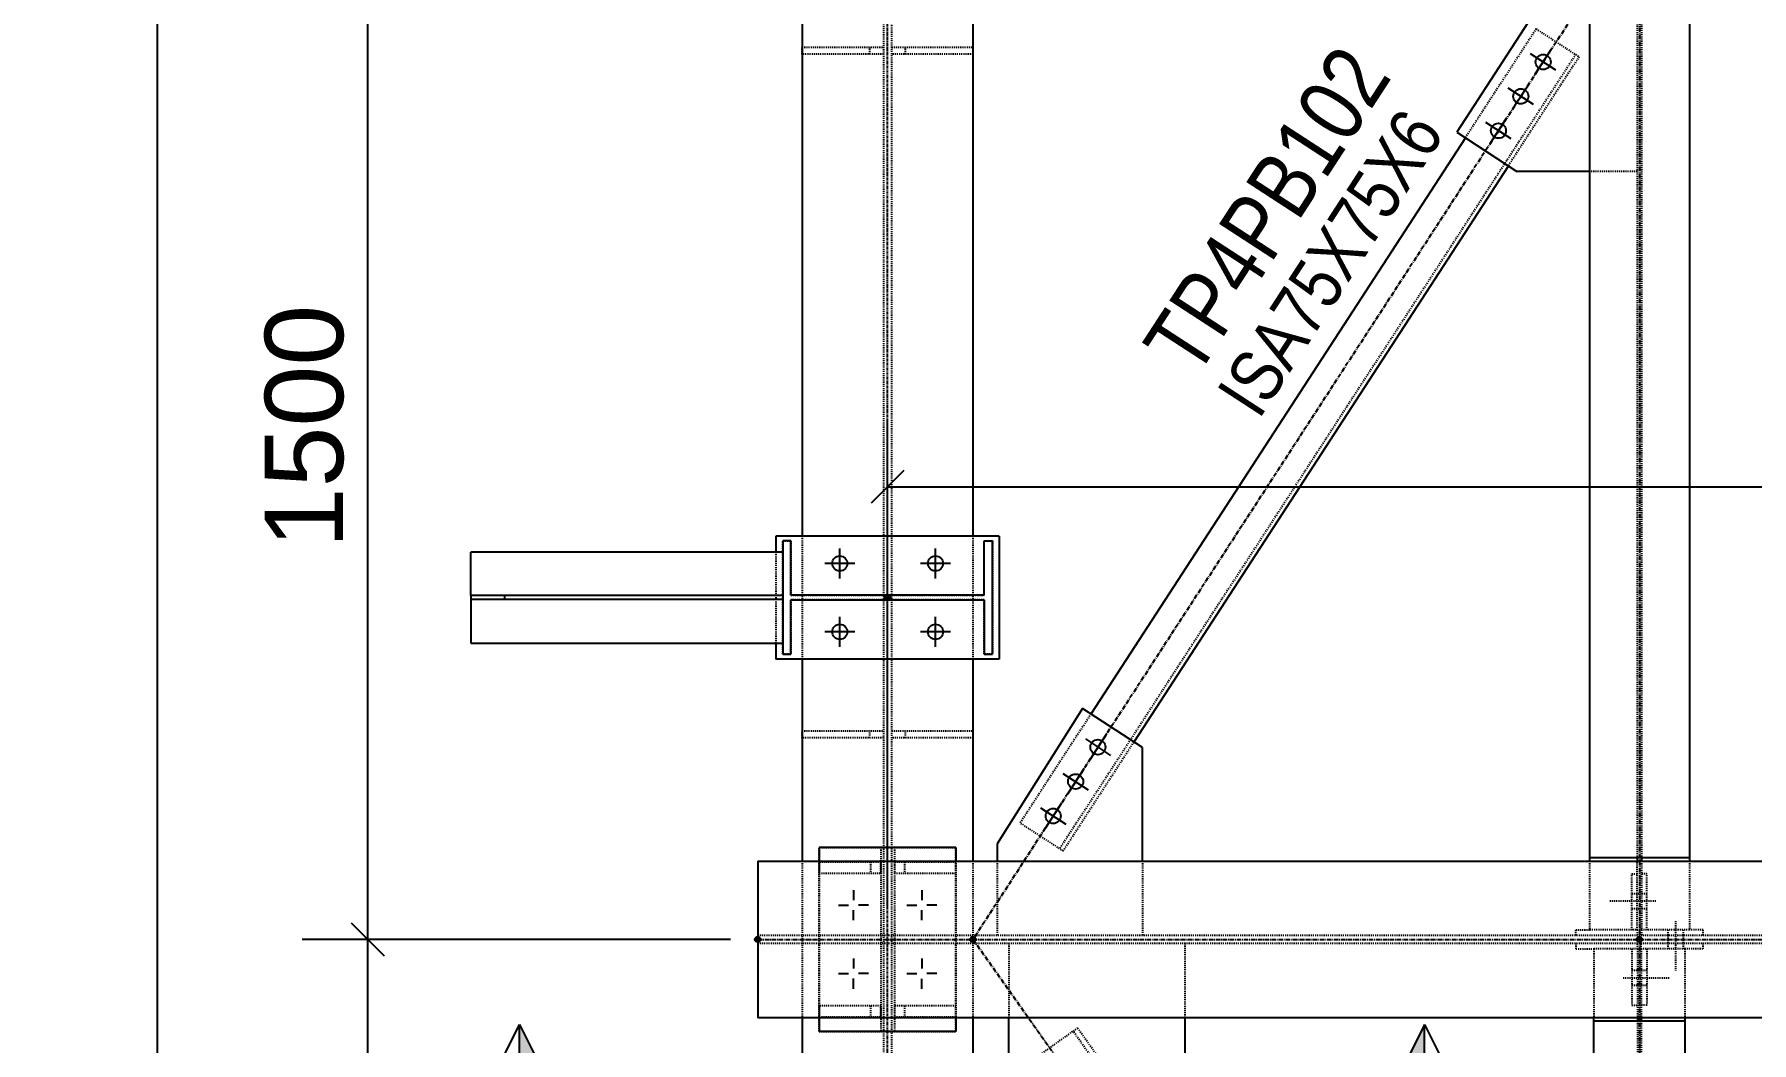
# Model space of a CAD drawing. Header units: millimetres. Extents: x 2102 to 21371, y 12217 to 26594.
# Drawn here: x 7384 to 9896, y 16370 to 17845 of the extents above; entities that cross this region are included whole.
import ezdxf

# ---------------------------------------------------------------- set-up
doc = ezdxf.new("R2010")
doc.units = ezdxf.units.MM
for name, pattern in [('CENTER', [12.7, 7.9375, -1.5875, 1.5875, -1.5875]), ('DXK_LINE_DOT2', [3.9198, 1.9599, -1.9599]), ('DXK_LINE_DOT5', [7.8785, 2.979, -0.9799, 0.9799, -0.9799, 0.9799, -0.9799])]:
    doc.linetypes.add(name, pattern=pattern)
for name, color, linetype in [('1', 7, 'Continuous'), ('2', 7, 'Continuous'), ('4', 7, 'Continuous'), ('6', 7, 'Continuous'), ('7', 7, 'Continuous'), ('8', 7, 'Continuous')]:
    doc.layers.add(name, color=color, linetype=linetype)
doc.styles.add('Arial', font='arial.ttf', dxfattribs={"height": 0.2})
doc.styles.add('Arial Narrow', font='ARIALN.TTF', dxfattribs={"height": 0.2})

# ---------------------------------------------------------------- blocks, each defined once
blk = doc.blocks.new('GridLine-116860372-116902 - 114867')
at = {"layer": '2', "color": 7, "linetype": 'DXK_LINE_DOT5'}
blk.add_line((9575.6, 12454.5), (9575.6, 27661.7), dxfattribs=at)
blk = doc.blocks.new('Part-116860372-114981 - 114867')
at = {"layer": '4', "linetype": 'Continuous'}
blk.add_hatch(color=4, dxfattribs=at).paths.add_polyline_path([(9338.1, 15315.8, -1), (9338.1, 15325.8, -1)])
at = {"layer": '1', "color": 6, "linetype": 'DXK_LINE_DOT2'}
for p, q in [((20025.6, 15328.3), (9338.1, 15328.3)), ((20025.6, 15313.4), (9338.1, 15313.4))]:
    blk.add_line(p, q, dxfattribs=at)
at = {"layer": '2', "color": 2, "linetype": 'Continuous'}
for p, q in [((9338.1, 15464), (9338.1, 15177.7)), ((9338.1, 15464), (17066.8, 15464)), ((20044.3, 15177.7), (9338.1, 15177.7))]:
    blk.add_line(p, q, dxfattribs=at)
at = {"layer": '4', "color": 4, "linetype": 'CENTER'}
blk.add_line((9338.1, 15320.8), (20200.6, 15320.8), dxfattribs=at)
at = {"layer": '4', "color": 4, "linetype": 'Continuous'}
blk.add_circle((9338.1, 15320.8), 5, dxfattribs=at)
blk = doc.blocks.new('Part-116860372-114982 - 114867')
at = {"layer": '4', "linetype": 'Continuous'}
for points in [[(10950.6, 19065.8, -1), (10950.6, 19075.8, -1)], [(10950.6, 15315.8, -1), (10950.6, 15325.8, -1)]]:
    blk.add_hatch(color=4, dxfattribs=at).paths.add_polyline_path(points)
at = {"layer": '1', "color": 6, "linetype": 'DXK_LINE_DOT2'}
for p, q in [((11042.1, 19054.6), (10859.1, 19054.6)), ((10859.1, 19054.6), (10859.1, 18914.6)), ((10946.6, 19054.6), (10946.6, 18914.6)), ((10954.5, 19054.6), (10954.5, 18908.3)), ((11042.1, 19054.6), (11042.1, 18914.6)), ((10946.6, 18908.3), (10946.6, 15470.2)), ((10954.5, 18908.3), (10954.5, 15470.2)), ((10859.1, 15464), (10859.1, 15338.3)), ((10946.6, 15338.3), (10946.6, 15464)), ((10954.5, 15464), (10954.5, 15338.3)), ((11042.1, 15464), (11042.1, 15338.3)), ((11042.1, 15338.3), (10859.1, 15338.3))]:
    blk.add_line(p, q, dxfattribs=at)
at = {"layer": '2', "color": 2, "linetype": 'Continuous'}
for p, q in [((10859.1, 18914.6), (10859.1, 15464)), ((11042.1, 18908.3), (10859.1, 18908.3)), ((10946.6, 18914.6), (10946.6, 18908.3)), ((10954.5, 18908.3), (10954.5, 18914.6)), ((11042.1, 18914.6), (11042.1, 15464)), ((11042.1, 15470.2), (10859.1, 15470.2)), ((10946.6, 15470.2), (10946.6, 15464)), ((10954.5, 15470.2), (10954.5, 15464))]:
    blk.add_line(p, q, dxfattribs=at)
at = {"layer": '4', "color": 4, "linetype": 'CENTER'}
blk.add_line((10950.6, 19070.8), (10950.6, 15320.8), dxfattribs=at)
at = {"layer": '4', "color": 4, "linetype": 'Continuous'}
for centre in [(10950.6, 19070.8), (10950.6, 15320.8)]:
    blk.add_circle(centre, 5, dxfattribs=at)
blk = doc.blocks.new('Part-116860372-114992 - 114867')
at = {"layer": '4', "linetype": 'Continuous'}
for points in [[(10950.6, 15315.8, -1), (10950.6, 15325.8, -1)], [(10950.6, 13815.8, -1), (10950.6, 13825.8, -1)]]:
    blk.add_hatch(color=4, dxfattribs=at).paths.add_polyline_path(points)
at = {"layer": '1', "color": 6, "linetype": 'DXK_LINE_DOT2'}
for p, q in [((11033.8, 15303.4), (10867.3, 15303.4)), ((10867.3, 15303.4), (10867.3, 15177.7)), ((10947, 15303.4), (10947, 15177.7)), ((10954.1, 15303.4), (10954.1, 15177.7)), ((11033.8, 15303.4), (11033.8, 15177.7)), ((10947, 15171.5), (10947, 13910.3)), ((10954.1, 15171.5), (10954.1, 13910.3)), ((10947, 13904.1), (10947, 13834.4)), ((10954.1, 13904.1), (10954.1, 13834.4)), ((10954.1, 13834.4), (10947, 13834.4))]:
    blk.add_line(p, q, dxfattribs=at)
at = {"layer": '2', "color": 2, "linetype": 'Continuous'}
for p, q in [((10867.3, 13910.3), (10867.3, 15177.7)), ((11033.8, 15171.5), (10867.3, 15171.5)), ((10947, 15177.7), (10947, 15171.5)), ((10954.1, 15177.7), (10954.1, 15171.5)), ((11033.8, 15177.7), (11033.8, 13910.3)), ((11033.8, 13910.3), (10867.3, 13910.3)), ((10947, 13910.3), (10947, 13904.1)), ((10954.1, 13910.3), (10954.1, 13904.1))]:
    blk.add_line(p, q, dxfattribs=at)
at = {"layer": '4', "color": 4, "linetype": 'CENTER'}
blk.add_line((10950.6, 15320.8), (10950.6, 13820.8), dxfattribs=at)
at = {"layer": '4', "color": 4, "linetype": 'Continuous'}
for centre in [(10950.6, 15320.8), (10950.6, 13820.8)]:
    blk.add_circle(centre, 5, dxfattribs=at)
blk = doc.blocks.new('Part-116860372-115434 - 114867')
at = {"layer": '1', "color": 6, "linetype": 'DXK_LINE_DOT2'}
for p, q in [((10964.5, 15440.8), (10954.5, 15440.8)), ((10964.5, 15338.3), (10964.5, 15440.8)), ((10954.5, 15338.3), (10954.5, 15328.3)), ((11067, 15338.3), (11042.1, 15338.3)), ((11067, 15328.3), (11067, 15338.3))]:
    blk.add_line(p, q, dxfattribs=at)
blk = doc.blocks.new('Part-116860372-115078 - 114867')
at = {"layer": '4', "linetype": 'Continuous'}
for points in [[(10950.6, 17190.8, -1), (10950.6, 17200.8, -1)], [(9731.8, 15315.8, -1), (9731.8, 15325.8, -1)]]:
    blk.add_hatch(color=4, dxfattribs=at).paths.add_polyline_path(points)
at = {"layer": '1', "color": 6, "linetype": 'DXK_LINE_DOT2'}
for p, q in [((10761.7, 16985.6), (10632.3, 16786.4)), ((10761.7, 16985.6), (10840.3, 16934.5)), ((10834, 16938.6), (9890.4, 15486.8)), ((10840.3, 16934.5), (10710.9, 16735.3)), ((9947.5, 15732.9), (9818.1, 15533.8)), ((9896.7, 15482.7), (10026.1, 15681.8)), ((9896.7, 15482.7), (9818.1, 15533.8))]:
    blk.add_line(p, q, dxfattribs=at)
at = {"layer": '2', "color": 2, "linetype": 'Continuous'}
for p, q in [((10632.3, 16786.4), (9947.5, 15732.9)), ((10710.9, 16735.3), (10026.1, 15681.8))]:
    blk.add_line(p, q, dxfattribs=at)
at = {"layer": '4', "color": 4, "linetype": 'CENTER'}
blk.add_line((10950.6, 17195.8), (9731.8, 15320.8), dxfattribs=at)
at = {"layer": '4', "color": 4, "linetype": 'Continuous'}
for centre in [(10950.6, 17195.8), (9731.8, 15320.8)]:
    blk.add_circle(centre, 5, dxfattribs=at)
blk = doc.blocks.new('Part-116860372-115111 - 114867')
at = {"layer": '4', "linetype": 'Continuous'}
for points in [[(9731.8, 15315.8, -1), (9731.8, 15325.8, -1)], [(10794.3, 13815.8, -1), (10794.3, 13825.8, -1)]]:
    blk.add_hatch(color=4, dxfattribs=at).paths.add_polyline_path(points)
at = {"layer": '1', "color": 6, "linetype": 'DXK_LINE_DOT2'}
for p, q in [((9923.1, 15159), (9831.3, 15093.9)), ((10744.4, 13982.1), (9914.9, 15153.2)), ((10103.7, 14904), (9923.1, 15159)), ((10011.9, 14838.9), (9831.3, 15093.9)), ((10752.6, 13987.9), (10572, 14242.9)), ((10660.8, 13922.8), (10480.2, 14177.8)), ((10752.6, 13987.9), (10660.8, 13922.8))]:
    blk.add_line(p, q, dxfattribs=at)
at = {"layer": '2', "color": 2, "linetype": 'Continuous'}
for p, q in [((10572, 14242.9), (10103.7, 14904)), ((10480.2, 14177.8), (10011.9, 14838.9))]:
    blk.add_line(p, q, dxfattribs=at)
at = {"layer": '4', "color": 4, "linetype": 'CENTER'}
blk.add_line((9731.8, 15320.8), (10794.3, 13820.8), dxfattribs=at)
at = {"layer": '4', "color": 4, "linetype": 'Continuous'}
for centre in [(9731.8, 15320.8), (10794.3, 13820.8)]:
    blk.add_circle(centre, 5, dxfattribs=at)
blk = doc.blocks.new('Part-116860372-115247 - 114867')
at = {"layer": '1', "color": 6, "linetype": 'DXK_LINE_DOT2'}
for p, q in [((10834.5, 15313.4), (10834.5, 15303.4)), ((10834.5, 15303.4), (10867.3, 15303.4)), ((10937, 15303.4), (10937, 15200.9)), ((10947, 15303.4), (10947, 15313.4)), ((10937, 15200.9), (10947, 15200.9))]:
    blk.add_line(p, q, dxfattribs=at)
blk = doc.blocks.new('Part-116860372-115138 - 114867')
at = {"layer": '4', "linetype": 'Continuous'}
blk.add_hatch(color=4, dxfattribs=at).paths.add_polyline_path([(9575.6, 15940.8, -1), (9575.6, 15950.8, -1)])
at = {"layer": '1', "color": 6, "linetype": 'DXK_LINE_DOT2'}
for p, q in [((9383.9, 15842.3), (9383.9, 16049.4)), ((9383.9, 16049.4), (9398.7, 16049.4)), ((9398.7, 16049.4), (9398.7, 15950)), ((9752.4, 15950), (9752.4, 16049.4)), ((9752.4, 16049.4), (9767.2, 16049.4)), ((9767.2, 16049.4), (9767.2, 15842.3)), ((9398.7, 15950), (9752.4, 15950)), ((9752.4, 15941.6), (9398.7, 15941.6)), ((9398.7, 15941.6), (9398.7, 15842.3)), ((9752.4, 15842.3), (9752.4, 15941.6)), ((9398.7, 15842.3), (9383.9, 15842.3)), ((9767.2, 15842.3), (9752.4, 15842.3))]:
    blk.add_line(p, q, dxfattribs=at)
at = {"layer": '2', "color": 2, "linetype": 'Continuous'}
for p, q in [((9398.7, 16049.4), (9383.9, 16049.4)), ((9383.9, 16049.4), (9383.9, 15842.3)), ((9398.7, 15950), (9398.7, 16049.4)), ((9752.4, 15950), (9752.4, 16049.4)), ((9752.4, 16049.4), (9767.2, 16049.4)), ((9767.2, 15842.3), (9767.2, 16049.4)), ((9752.4, 15950), (9398.7, 15950)), ((9398.7, 15842.3), (9398.7, 15941.6)), ((9398.7, 15941.6), (9752.4, 15941.6)), ((9752.4, 15941.6), (9752.4, 15842.3)), ((9383.9, 15842.3), (9398.7, 15842.3)), ((9752.4, 15842.3), (9767.2, 15842.3))]:
    blk.add_line(p, q, dxfattribs=at)
at = {"layer": '4', "color": 4, "linetype": 'CENTER'}
blk.add_line((9575.6, 15945.8), (9575.6, 15945.8), dxfattribs=at)
at = {"layer": '4', "color": 4, "linetype": 'Continuous'}
blk.add_circle((9575.6, 15945.8), 5, dxfattribs=at)
blk = doc.blocks.new('Part-116860372-115246 - 114867')
at = {"layer": '1', "color": 6, "linetype": 'DXK_LINE_DOT2'}
for p, q in [((10954.1, 15303.4), (10954.1, 15313.4)), ((10964.1, 15303.4), (10964.1, 15200.9)), ((11066.6, 15303.4), (11033.8, 15303.4)), ((11066.6, 15313.4), (11066.6, 15303.4)), ((10964.1, 15200.9), (10954.1, 15200.9))]:
    blk.add_line(p, q, dxfattribs=at)
blk = doc.blocks.new('Bolt-116860372-115248 - 114867')
at = {"layer": '1', "color": 1, "linetype": 'DXK_LINE_DOT2'}
for p, q in [((10937, 15264.6), (10947, 15264.6)), ((10947, 15264.6), (10954.1, 15264.6)), ((10954.1, 15264.6), (10964.1, 15264.6)), ((10920.8, 15250.9), (11005.8, 15250.9)), ((10937, 15237.1), (10947, 15237.1)), ((10947, 15237.1), (10954.1, 15237.1)), ((10954.1, 15237.1), (10964.1, 15237.1))]:
    blk.add_line(p, q, dxfattribs=at)
blk = doc.blocks.new('Bolt-116860372-115289 - 114867')
at = {"layer": '1', "color": 1, "linetype": 'DXK_LINE_DOT2'}
for p, q in [((11002.9, 15338.3), (11002.9, 15328.3)), ((11002.9, 15328.3), (11002.9, 15313.4)), ((11016.6, 15354.5), (11016.6, 15263.3)), ((11030.4, 15338.3), (11030.4, 15328.3)), ((11030.4, 15328.3), (11030.4, 15313.4)), ((11002.9, 15313.4), (11002.9, 15303.4)), ((11030.4, 15313.4), (11030.4, 15303.4))]:
    blk.add_line(p, q, dxfattribs=at)
blk = doc.blocks.new('Part-116860372-157362 - 114867')
at = {"layer": '1', "color": 6, "linetype": 'DXK_LINE_DOT2'}
for p, q in [((9450.6, 15464), (9450.6, 15177.7)), ((9700.6, 15464), (9700.6, 15177.7))]:
    blk.add_line(p, q, dxfattribs=at)
at = {"layer": '2', "color": 2, "linetype": 'Continuous'}
for p, q in [((9450.6, 15489), (9450.6, 15464)), ((9700.6, 15489), (9450.6, 15489)), ((9700.6, 15489), (9700.6, 15464)), ((9450.6, 15177.7), (9450.6, 15152.7)), ((9700.6, 15177.7), (9700.6, 15152.7)), ((9700.6, 15152.7), (9450.6, 15152.7))]:
    blk.add_line(p, q, dxfattribs=at)
blk = doc.blocks.new('Part-116860372-115433 - 114867')
at = {"layer": '1', "color": 6, "linetype": 'DXK_LINE_DOT2'}
for p, q in [((10936.6, 15338.3), (10936.6, 15440.8)), ((10936.6, 15440.8), (10946.6, 15440.8)), ((10834.1, 15328.3), (10834.1, 15338.3)), ((10834.1, 15338.3), (10859.1, 15338.3)), ((10946.6, 15338.3), (10946.6, 15328.3))]:
    blk.add_line(p, q, dxfattribs=at)
blk = doc.blocks.new('Bolt-116860372-115435 - 114867')
at = {"layer": '1', "color": 1, "linetype": 'DXK_LINE_DOT2'}
for p, q in [((10980.8, 15390.8), (10895.8, 15390.8)), ((10946.6, 15404.5), (10936.6, 15404.5)), ((10954.5, 15404.5), (10946.6, 15404.5)), ((10964.5, 15404.5), (10954.5, 15404.5)), ((10946.6, 15377), (10936.6, 15377)), ((10954.5, 15377), (10946.6, 15377)), ((10964.5, 15377), (10954.5, 15377))]:
    blk.add_line(p, q, dxfattribs=at)
blk = doc.blocks.new('Part-116860372-157462 - 114867')
at = {"layer": '1', "color": 6, "linetype": 'DXK_LINE_DOT2'}
for p, q in [((9583.1, 15702.1), (9731.8, 15702.1)), ((9731.8, 15689.6), (9583.1, 15689.6)), ((9608.1, 15689.6), (9608.1, 15702.1)), ((9731.8, 15702.1), (9731.8, 15689.6))]:
    blk.add_line(p, q, dxfattribs=at)
blk = doc.blocks.new('Part-116860372-154700 - 114867')
at = {"layer": '2', "color": 2, "linetype": 'Continuous'}
for p, q in [((8813.1, 15949.4), (8813.1, 16029.1)), ((9383.9, 16029.1), (8813.1, 16029.1)), ((9383.9, 15949.4), (8813.1, 15949.4)), ((8813.1, 15949.4), (8813.1, 15862.6)), ((9383.9, 15942.3), (8813.1, 15942.3)), ((8875.6, 15942.3), (8875.6, 15949.4)), ((8813.1, 15862.6), (9383.9, 15862.6))]:
    blk.add_line(p, q, dxfattribs=at)
blk = doc.blocks.new('Part-116860372-157460 - 114867')
at = {"layer": '1', "color": 6, "linetype": 'DXK_LINE_DOT2'}
for p, q in [((9583.1, 16952.1), (9731.8, 16952.1)), ((9731.8, 16939.6), (9583.1, 16939.6)), ((9608.1, 16939.6), (9608.1, 16952.1)), ((9731.8, 16952.1), (9731.8, 16939.6))]:
    blk.add_line(p, q, dxfattribs=at)
blk = doc.blocks.new('Part-116860372-116304 - 114867')
at = {"layer": '1', "color": 6, "linetype": 'DXK_LINE_DOT2'}
for p, q in [((9797.5, 15313.4), (9797.5, 15177.7)), ((10119, 15313.4), (10119, 15177.7))]:
    blk.add_line(p, q, dxfattribs=at)
at = {"layer": '2', "color": 2, "linetype": 'Continuous'}
for p, q in [((9797.5, 15109.2), (9797.5, 15177.7)), ((10119, 15177.7), (10119, 14914.8)), ((9996.6, 14828.1), (9797.5, 15109.2)), ((10119, 14914.8), (9996.6, 14828.1))]:
    blk.add_line(p, q, dxfattribs=at)
blk = doc.blocks.new('Part-116860372-116343 - 114867')
at = {"layer": '1', "color": 6, "linetype": 'DXK_LINE_DOT2'}
for p, q in [((10946.6, 17121.2), (10859.1, 17121.2)), ((10946.6, 16725.1), (10859.1, 16725.1))]:
    blk.add_line(p, q, dxfattribs=at)
at = {"layer": '2', "color": 2, "linetype": 'Continuous'}
for p, q in [((10826.9, 17121.2), (10616.6, 16796.7)), ((10859.1, 17121.2), (10826.9, 17121.2)), ((10616.6, 16796.7), (10726.6, 16725.1)), ((10859.1, 16725.1), (10726.6, 16725.1))]:
    blk.add_line(p, q, dxfattribs=at)
blk = doc.blocks.new('Bolt-116860372-116344 - 114867')
at = {"layer": '2', "color": 1, "linetype": 'Continuous'}
for p, q in [((10797.6, 16910.1), (10751.5, 16940)), ((10759.6, 16902), (10789.5, 16948.1)), ((10756.7, 16847.2), (10710.6, 16877.1)), ((10718.7, 16839.1), (10748.7, 16885.2)), ((10715.9, 16784.3), (10669.8, 16814.3)), ((10677.8, 16776.2), (10707.8, 16822.3))]:
    blk.add_line(p, q, dxfattribs=at)
for centre in [(10774.6, 16925), (10733.7, 16862.2), (10692.8, 16799.3)]:
    blk.add_circle(centre, 13.8, dxfattribs=at)
blk = doc.blocks.new('Part-116860372-116346 - 114867')
at = {"layer": '1', "color": 6, "linetype": 'DXK_LINE_DOT2'}
for p, q in [((9776.1, 15464), (9776.1, 15328.3)), ((10041.8, 15464), (10041.8, 15328.3))]:
    blk.add_line(p, q, dxfattribs=at)
at = {"layer": '2', "color": 2, "linetype": 'Continuous'}
for p, q in [((9931.8, 15743.2), (9776.1, 15495.6)), ((10041.8, 15671.6), (9931.8, 15743.2)), ((10041.8, 15464), (10041.8, 15671.6)), ((9776.1, 15495.6), (9776.1, 15464))]:
    blk.add_line(p, q, dxfattribs=at)
blk = doc.blocks.new('Bolt-116860372-116347 - 114867')
at = {"layer": '2', "color": 1, "linetype": 'Continuous'}
for p, q in [((9937.3, 15687.4), (9983.4, 15657.4)), ((9975.3, 15695.5), (9945.4, 15649.4)), ((9896.4, 15624.5), (9942.5, 15594.5)), ((9934.5, 15632.6), (9904.5, 15586.5)), ((9855.5, 15561.6), (9901.7, 15531.7)), ((9893.6, 15569.7), (9863.6, 15523.6))]:
    blk.add_line(p, q, dxfattribs=at)
for centre in [(9960.3, 15672.4), (9919.5, 15609.5), (9878.6, 15546.6)]:
    blk.add_circle(centre, 13.8, dxfattribs=at)
blk = doc.blocks.new('Part-116860372-157443 - 114867')
at = {"layer": '1', "color": 6, "linetype": 'DXK_LINE_DOT2'}
blk.add_line((9371.4, 16029.1), (9371.4, 15862.6), dxfattribs=at)
at = {"layer": '2', "color": 2, "linetype": 'Continuous'}
for p, q in [((9371.4, 16058.3), (9371.4, 16029.1)), ((9779.7, 16058.3), (9371.4, 16058.3)), ((9779.7, 16058.3), (9779.7, 15833.3)), ((9371.4, 15862.6), (9371.4, 15833.3)), ((9779.7, 15833.3), (9371.4, 15833.3))]:
    blk.add_line(p, q, dxfattribs=at)
blk = doc.blocks.new('Part-116860372-157360 - 114867')
at = {"layer": '1', "color": 6, "linetype": 'DXK_LINE_DOT2'}
for p, q in [((9588.1, 15489), (9563.1, 15489)), ((9563.1, 15489), (9563.1, 15152.7)), ((9588.1, 15489), (9588.1, 15152.7)), ((9588.1, 15152.7), (9563.1, 15152.7))]:
    blk.add_line(p, q, dxfattribs=at)
blk = doc.blocks.new('Part-116860372-157361 - 114867')
at = {"layer": '1', "color": 6, "linetype": 'DXK_LINE_DOT2'}
for p, q in [((9563.1, 15462.1), (9450.6, 15462.1)), ((9450.6, 15462.1), (9450.6, 15442.1)), ((9544.3, 15462.1), (9544.3, 15442.1)), ((9563.1, 15442.1), (9563.1, 15462.1)), ((9450.6, 15442.1), (9563.1, 15442.1))]:
    blk.add_line(p, q, dxfattribs=at)
blk = doc.blocks.new('Part-116860372-157363 - 114867')
at = {"layer": '1', "color": 6, "linetype": 'DXK_LINE_DOT2'}
for p, q in [((9563.1, 15199.6), (9450.6, 15199.6)), ((9450.6, 15199.6), (9450.6, 15179.6)), ((9450.6, 15179.6), (9563.1, 15179.6)), ((9544.3, 15199.6), (9544.3, 15179.6)), ((9563.1, 15179.6), (9563.1, 15199.6))]:
    blk.add_line(p, q, dxfattribs=at)
blk = doc.blocks.new('Part-116860372-157364 - 114867')
at = {"layer": '1', "color": 6, "linetype": 'DXK_LINE_DOT2'}
for p, q in [((9700.6, 15462.1), (9588.1, 15462.1)), ((9588.1, 15462.1), (9588.1, 15442.1)), ((9606.8, 15462.1), (9606.8, 15442.1)), ((9700.6, 15442.1), (9700.6, 15462.1)), ((9588.1, 15442.1), (9700.6, 15442.1))]:
    blk.add_line(p, q, dxfattribs=at)
blk = doc.blocks.new('Part-116860372-157365 - 114867')
at = {"layer": '1', "color": 6, "linetype": 'DXK_LINE_DOT2'}
for p, q in [((9700.6, 15199.6), (9588.1, 15199.6)), ((9588.1, 15199.6), (9588.1, 15179.6)), ((9588.1, 15179.6), (9700.6, 15179.6)), ((9606.8, 15199.6), (9606.8, 15179.6)), ((9700.6, 15179.6), (9700.6, 15199.6))]:
    blk.add_line(p, q, dxfattribs=at)
blk = doc.blocks.new('Part-116860372-157432 - 114867')
at = {"layer": '1', "color": 6, "linetype": 'DXK_LINE_DOT2'}
for p, q in [((9568.1, 20930.8), (9568.1, 12960.8)), ((9583.1, 12960.8), (9583.1, 20930.8))]:
    blk.add_line(p, q, dxfattribs=at)
blk = doc.blocks.new('Part-116860372-157433 - 114867')
at = {"layer": '1', "color": 6, "linetype": 'DXK_LINE_DOT2'}
for p, q in [((9419.3, 16058.3), (9419.3, 15833.3)), ((9731.8, 16058.3), (9731.8, 15833.3)), ((9419.3, 15464), (9419.3, 15177.7)), ((9731.8, 15464), (9731.8, 15177.7))]:
    blk.add_line(p, q, dxfattribs=at)
at = {"layer": '2', "color": 2, "linetype": 'Continuous'}
for p, q in [((9419.3, 18333.3), (9419.3, 16058.3)), ((9731.8, 18333.3), (9731.8, 16058.3)), ((9419.3, 15833.3), (9419.3, 15464)), ((9731.8, 15833.3), (9731.8, 15464)), ((9419.3, 15177.7), (9419.3, 12960.8)), ((9731.8, 15177.7), (9731.8, 13904.1))]:
    blk.add_line(p, q, dxfattribs=at)
blk = doc.blocks.new('Bolt-116860372-157444 - 114867')
at = {"layer": '2', "color": 1, "linetype": 'Continuous'}
for p, q in [((9488.1, 15980.8), (9488.1, 16035.8)), ((9663.1, 15980.8), (9663.1, 16035.8)), ((9515.6, 16008.3), (9460.6, 16008.3)), ((9690.6, 16008.3), (9635.6, 16008.3)), ((9488.1, 15855.8), (9488.1, 15910.8)), ((9663.1, 15855.8), (9663.1, 15910.8)), ((9515.6, 15883.3), (9460.6, 15883.3)), ((9690.6, 15883.3), (9635.6, 15883.3))]:
    blk.add_line(p, q, dxfattribs=at)
for centre in [(9488.1, 16008.3), (9663.1, 16008.3), (9488.1, 15883.3), (9663.1, 15883.3)]:
    blk.add_circle(centre, 13.8, dxfattribs=at)
blk = doc.blocks.new('Part-116860372-157458 - 114867')
at = {"layer": '1', "color": 6, "linetype": 'DXK_LINE_DOT2'}
for p, q in [((9450.6, 15152.7), (9450.6, 15489)), ((9450.6, 15489), (9700.6, 15489)), ((9700.6, 15152.7), (9700.6, 15489)), ((9450.6, 15152.7), (9700.6, 15152.7))]:
    blk.add_line(p, q, dxfattribs=at)
blk = doc.blocks.new('Bolt-116860372-157459 - 114867')
at = {"layer": '2', "color": 1, "linetype": 'Continuous'}
for p, q in [((9513.1, 15410.8), (9513.1, 15392.5)), ((9638.1, 15410.8), (9638.1, 15392.5)), ((9485.6, 15383.3), (9503.9, 15383.3)), ((9513.1, 15355.8), (9513.1, 15374.2)), ((9540.6, 15383.3), (9522.2, 15383.3)), ((9610.6, 15383.3), (9628.9, 15383.3)), ((9638.1, 15355.8), (9638.1, 15374.1)), ((9665.6, 15383.3), (9647.2, 15383.3)), ((9513.1, 15285.8), (9513.1, 15267.5)), ((9638.1, 15285.8), (9638.1, 15267.5)), ((9485.6, 15258.3), (9503.9, 15258.3)), ((9513.1, 15230.8), (9513.1, 15249.2)), ((9540.6, 15258.3), (9522.2, 15258.3)), ((9610.6, 15258.3), (9628.9, 15258.3)), ((9638.1, 15230.8), (9638.1, 15249.1)), ((9665.6, 15258.3), (9647.2, 15258.3))]:
    blk.add_line(p, q, dxfattribs=at)
blk = doc.blocks.new('Part-116860372-157461 - 114867')
at = {"layer": '1', "color": 6, "linetype": 'DXK_LINE_DOT2'}
for p, q in [((9419.3, 16939.6), (9419.3, 16952.1)), ((9419.3, 16952.1), (9568.1, 16952.1)), ((9568.1, 16939.6), (9419.3, 16939.6)), ((9543.1, 16939.6), (9543.1, 16952.1))]:
    blk.add_line(p, q, dxfattribs=at)
blk = doc.blocks.new('Part-116860372-157463 - 114867')
at = {"layer": '1', "color": 6, "linetype": 'DXK_LINE_DOT2'}
for p, q in [((9419.3, 15689.6), (9419.3, 15702.1)), ((9419.3, 15702.1), (9568.1, 15702.1)), ((9568.1, 15689.6), (9419.3, 15689.6)), ((9543.1, 15689.6), (9543.1, 15702.1))]:
    blk.add_line(p, q, dxfattribs=at)
blk = doc.blocks.new('StraightDimension-116860372-126111 - 114867')
at = {"layer": '6', "color": 3, "linetype": 'Continuous'}
for p, q in [((8654.9, 15290.8), (8594.9, 15350.8)), ((9288.1, 15320.8), (8504.9, 15320.8)), ((8624.9, 13820.8), (8624.9, 15320.8)), ((9398.6, 13820.8), (8504.9, 13820.8)), ((8594.9, 13850.8), (8654.9, 13790.8))]:
    blk.add_line(p, q, dxfattribs=at)
at = {"color": 0}
blk.add_wipeout([(8609.9, 14823.2), (8399.9, 14823.2), (8399.9, 14318.5), (8609.9, 14318.5)], dxfattribs=at).dxf.layer = '6'
at = {"layer": '6', "color": 7, "style": 'Arial'}
blk.add_text('1200', height=143.26, rotation=90.0002, dxfattribs=at).set_placement((8579.9, 14348.5))
blk = doc.blocks.new('StraightDimension-116860372-126110 - 114867')
at = {"layer": '6', "color": 3, "linetype": 'Continuous'}
for p, q in [((8654.9, 17165.8), (8594.9, 17225.8)), ((9525.6, 17195.8), (8504.9, 17195.8)), ((8624.9, 15320.8), (8624.9, 17195.8)), ((8594.9, 15350.8), (8654.9, 15290.8)), ((9288.1, 15320.8), (8504.9, 15320.8))]:
    blk.add_line(p, q, dxfattribs=at)
at = {"color": 0}
blk.add_wipeout([(8609.9, 16510.7), (8399.9, 16510.7), (8399.9, 16006), (8609.9, 16006)], dxfattribs=at).dxf.layer = '6'
at = {"layer": '6', "color": 7, "style": 'Arial'}
blk.add_text('1500', height=143.26, rotation=90.0002, dxfattribs=at).set_placement((8579.9, 16036))
blk = doc.blocks.new('StraightDimension-116860372-120027 - 114867')
at = {"layer": '6', "color": 3, "linetype": 'Continuous'}
for p, q in [((8270.1, 17165.8), (8210.1, 17225.8)), ((9525.6, 17195.8), (8120.1, 17195.8)), ((8240.1, 12570.8), (8240.1, 17195.8)), ((8210.1, 12600.8), (8270.1, 12540.8)), ((9525.6, 12570.8), (8120.1, 12570.8))]:
    blk.add_line(p, q, dxfattribs=at)
at = {"color": 0}
blk.add_wipeout([(8225.1, 15135.7), (8015.1, 15135.7), (8015.1, 14631), (8225.1, 14631)], dxfattribs=at).dxf.layer = '6'
at = {"layer": '6', "color": 7, "style": 'Arial'}
blk.add_text('3700', height=143.26, rotation=90.0002, dxfattribs=at).set_placement((8195.1, 14661))
blk = doc.blocks.new('StraightDimension-116860372-159503 - 114867')
at = {"layer": '6', "color": 3, "linetype": 'Continuous'}
for p, q in [((9575.6, 15376), (9575.6, 16268.2)), ((9605.6, 16178.2), (9545.6, 16118.2)), ((9575.6, 16148.2), (13954.3, 16148.2))]:
    blk.add_line(p, q, dxfattribs=at)
blk = doc.blocks.new('Mark-116860372-159763 - 114867')
at = {"color": 0}
blk.add_wipeout([(10500.2, 16899.7), (10395.4, 16967.9), (10034.5, 16412.6), (10139.3, 16344.5)], dxfattribs=at).dxf.layer = '8'
blk.add_wipeout([(10500.2, 16899.7), (10395.4, 16967.9), (10034.5, 16412.6), (10139.3, 16344.5)], dxfattribs=at).dxf.layer = '8'
blk.add_wipeout([(10596.5, 16795.5), (10512.6, 16850), (10170.7, 16324.1), (10254.6, 16269.6)], dxfattribs=at).dxf.layer = '8'
blk.add_wipeout([(10596.5, 16795.5), (10512.6, 16850), (10170.7, 16324.1), (10254.6, 16269.6)], dxfattribs=at).dxf.layer = '8'
at = {"layer": '8', "color": 7, "style": 'Arial Narrow'}
for s, height, p in [('TP4PB102', 119.3, (10139.3, 16344.5)), ('ISA75X75X6', 95.44, (10254.6, 16269.6))]:
    blk.add_text(s, height=height, rotation=56.9749, dxfattribs=at).set_placement(p)
blk = doc.blocks.new('SectionMark-116860372-131079 - 114867')
at = {"layer": '7', "linetype": 'Continuous'}
for points in [[(8965.2, 15040.2), (8902.7, 15040.2), (8902.7, 15165.2)], [(10557.8, 15040.2), (10495.3, 15040.2), (10557.8, 15165.2)]]:
    blk.add_hatch(color=3, dxfattribs=at).paths.add_polyline_path(points)
at = {"layer": '7', "color": 3, "linetype": 'Continuous'}
for p, q in [((8840.2, 15040.2), (8902.7, 15165.2)), ((8902.7, 14815.2), (8902.7, 15165.2)), ((8902.7, 15165.2), (8965.2, 15040.2)), ((10557.8, 15165.2), (10495.3, 15040.2)), ((10557.8, 14815.2), (10557.8, 15165.2)), ((10557.8, 15165.2), (10620.3, 15040.2)), ((8965.2, 15040.2), (8840.2, 15040.2)), ((10495.3, 15040.2), (10620.3, 15040.2)), ((8902.7, 14815.2), (9202.7, 14815.2)), ((10557.8, 14815.2), (10257.8, 14815.2))]:
    blk.add_line(p, q, dxfattribs=at)
at = {"color": 0, "linetype": 'Continuous'}
for points in [[(9076.3, 14865.2), (9076.3, 14990.2), (8965.2, 14990.2), (8965.2, 14865.2)], [(10495.3, 14865.2), (10495.3, 14990.2), (10384.2, 14990.2), (10384.2, 14865.2)]]:
    blk.add_wipeout(points, dxfattribs=at).dxf.layer = '7'
at = {"layer": '7', "color": 7, "linetype": 'Continuous', "style": 'Arial'}
for p in [(8965.2, 14865.2), (10384.2, 14865.2)]:
    blk.add_text('B', height=119.4, dxfattribs=at).set_placement(p)

msp = doc.modelspace()

# ---------------------------------------------------------------- block references
at = {"xscale": 0.8, "yscale": 0.8, "zscale": 0.8}
for name in ['GridLine-116860372-116902 - 114867', 'Part-116860372-157433 - 114867', 'Part-116860372-157432 - 114867', 'Part-116860372-114982 - 114867', 'Part-116860372-115078 - 114867', 'Part-116860372-116343 - 114867', 'Part-116860372-157461 - 114867', 'Part-116860372-157460 - 114867', 'Bolt-116860372-116344 - 114867', 'Part-116860372-154700 - 114867', 'Part-116860372-157443 - 114867', 'Part-116860372-115138 - 114867', 'Bolt-116860372-157444 - 114867', 'Part-116860372-116346 - 114867', 'Part-116860372-157463 - 114867', 'Part-116860372-157462 - 114867', 'Bolt-116860372-116347 - 114867', 'Part-116860372-114981 - 114867', 'Part-116860372-157362 - 114867', 'Part-116860372-157458 - 114867', 'Part-116860372-157361 - 114867', 'Part-116860372-157360 - 114867', 'Part-116860372-157364 - 114867', 'Part-116860372-115433 - 114867', 'Part-116860372-115434 - 114867', 'Bolt-116860372-157459 - 114867', 'Bolt-116860372-115435 - 114867', 'Bolt-116860372-115289 - 114867', 'Part-116860372-115111 - 114867', 'Part-116860372-116304 - 114867', 'Part-116860372-115247 - 114867', 'Part-116860372-114992 - 114867', 'Part-116860372-115246 - 114867', 'Bolt-116860372-115248 - 114867', 'Part-116860372-157363 - 114867', 'Part-116860372-157365 - 114867']:
    msp.add_blockref(name, (971.5, 4264.2), dxfattribs=at)

# ---------------------------------------------------------------- next in the draw order: block references
for name in ['StraightDimension-116860372-159503 - 114867', 'StraightDimension-116860372-126111 - 114867']:
    msp.add_blockref(name, (971.5, 4264.2), dxfattribs=at)

# ---------------------------------------------------------------- next in the draw order: block references
for name in ['StraightDimension-116860372-126110 - 114867', 'Mark-116860372-159763 - 114867']:
    msp.add_blockref(name, (971.5, 4264.2), dxfattribs=at)

# ---------------------------------------------------------------- next in the draw order: block references
msp.add_blockref('StraightDimension-116860372-120027 - 114867', (971.5, 4264.2), dxfattribs=at)

# ---------------------------------------------------------------- next in the draw order: block references
msp.add_blockref('SectionMark-116860372-131079 - 114867', (971.5, 4264.2), dxfattribs=at)

doc.saveas('drawing.dxf')
